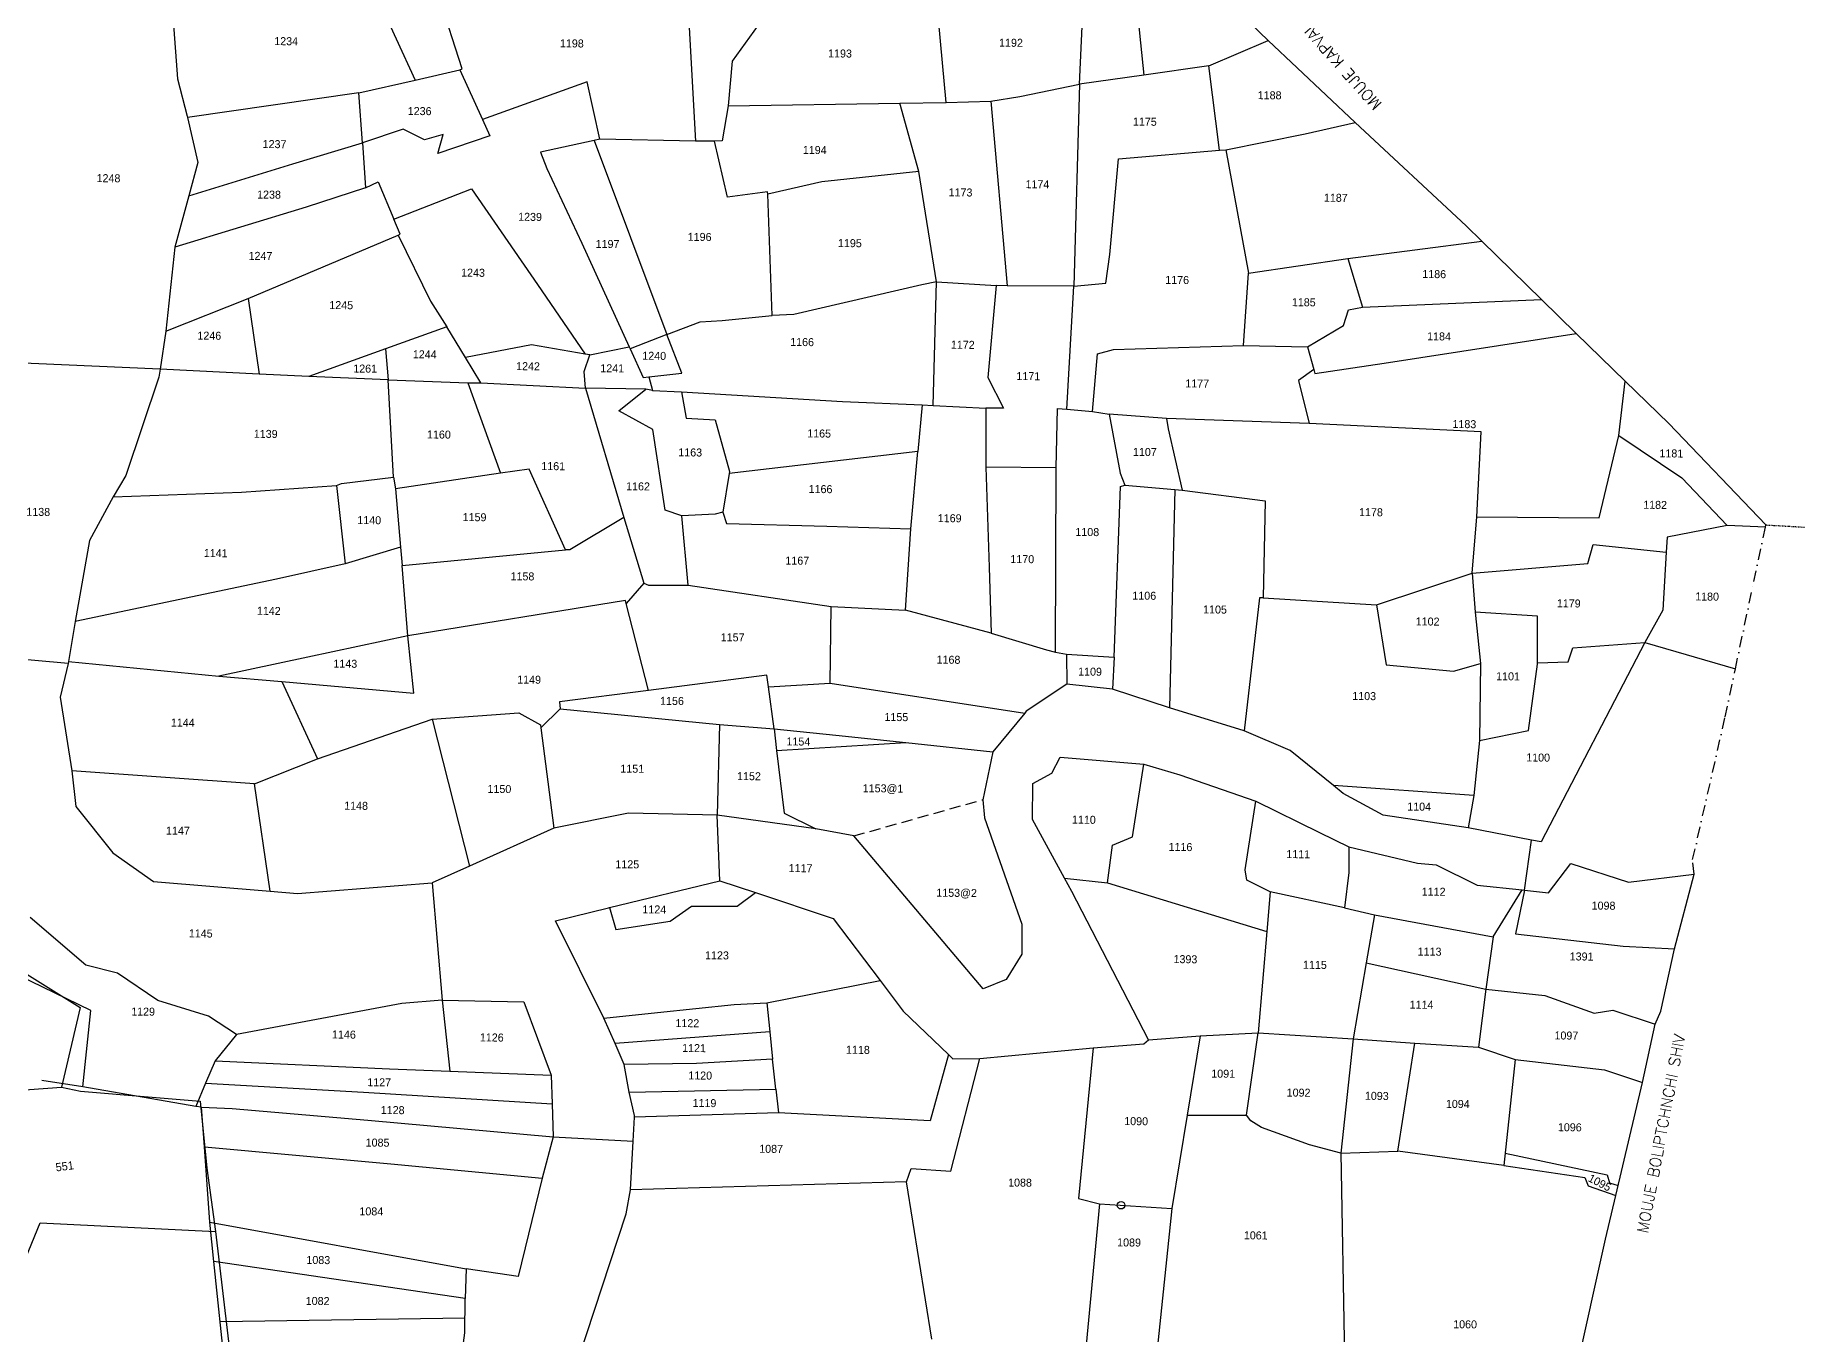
# Model space of a CAD drawing. Header units: metres. Extents: x 286362 to 288495, y 2008811 to 2013011.
# Drawn here: x 287696 to 288495, y 2010520 to 2011107 of the extents above; entities that cross this region are included whole.
import ezdxf
from ezdxf.enums import TextEntityAlignment as Align

# ---------------------------------------------------------------- set-up
doc = ezdxf.new("R2010")
doc.units = ezdxf.units.M
for name, pattern in [('DASHDOT', [1, 0.5, -0.25, 0, -0.25]), ('DASHED', [0.75, 0.5, -0.25]), ('DIVIDE', [1.25, 0.5, -0.25, 0, -0.25, 0, -0.25])]:
    doc.linetypes.add(name, pattern=pattern)
for name, color, linetype in [('POLY_PARCEL', 6, 'Continuous'), ('POLY_SUBPARCEL', 6, 'DASHED'), ('POLY_WATER', 4, 'Continuous'), ('TEXT_MAPOUT', 7, 'Continuous'), ('TEXT_PARCEL', 7, 'Continuous'), ('V_BOUND_LINE', 7, 'Continuous'), ('V_BOUND_STREAM_LINE', 7, 'DASHDOT'), ('V_DIVIDE_LINE', 7, 'DIVIDE')]:
    doc.layers.add(name, color=color, linetype=linetype)
doc.styles.get("Standard").update_dxf_attribs({"font": 'simplex.shx'})
doc.styles.add('TEXT_MAP', font='')
doc.styles.get('TEXT_MAP').set_extended_font_data('Kruti Dev 050')

msp = doc.modelspace()

# ---------------------------------------------------------------- linework, layer by layer
msp.add_circle((288186.25, 2010578.86), 1.71)
at = {"layer": 'POLY_PARCEL'}
for p, q in [((287888.88, 2011092.1), (287872.29, 2011143.64)), ((287844.02, 2011138.43), (287867.56, 2011087.01)), ((287989.67, 2011139.1), (287994.15, 2011059.47)), ((288167.45, 2011085.14), (288169.66, 2011130.48)), ((288191.84, 2011134.29), (288196.56, 2011089.27)), ((288107.39, 2011076.88), (288103.09, 2011122.42)), ((288026.39, 2011117.26), (288010.66, 2011095.6)), ((288225.92, 2011093.37), (288252.64, 2011104.89)), ((288010.66, 2011095.6), (288008.87, 2011075.38)), ((287842.25, 2011081.17), (287867.56, 2011087.01)), ((287867.56, 2011087.01), (287887.77, 2011091.67)), ((287887.77, 2011091.67), (287888.88, 2011092.1)), ((287887.77, 2011091.67), (287898.08, 2011069.19)), ((288196.56, 2011089.27), (288167.45, 2011085.14)), ((288225.92, 2011093.37), (288196.56, 2011089.27)), ((288230.69, 2011055.32), (288225.92, 2011093.37)), ((287842.25, 2011081.17), (287764.86, 2011070.17)), ((287843.93, 2011058.68), (287842.25, 2011081.17)), ((287945.31, 2011086.25), (287898.08, 2011069.19)), ((287950.99, 2011060.24), (287945.31, 2011086.25)), ((288127.45, 2011077.55), (288140.61, 2011079.61)), ((288140.61, 2011079.61), (288167.45, 2011085.14)), ((288167.45, 2011085.14), (288164.97, 2010993.93)), ((288008.87, 2011075.38), (288006.27, 2011059.54)), ((288008.87, 2011075.38), (288086.46, 2011076.51)), ((288086.46, 2011076.51), (288107.39, 2011076.88)), ((288094.97, 2011045.66), (288086.46, 2011076.51)), ((288107.39, 2011076.88), (288127.45, 2011077.55)), ((288127.45, 2011077.55), (288134.88, 2010994.14)), ((287862.18, 2011064.79), (287843.93, 2011058.68)), ((287871.83, 2011060.07), (287862.18, 2011064.79)), ((287898.08, 2011069.19), (287901.38, 2011061.76)), ((288233.59, 2011055.57), (288269.32, 2011062.66)), ((288269.32, 2011062.66), (288291.92, 2011067.8)), ((287812.34, 2011049.14), (287843.93, 2011058.68)), ((287843.93, 2011058.68), (287845.24, 2011038.27)), ((287880.23, 2011062.41), (287871.83, 2011060.07)), ((287877.83, 2011053.84), (287880.23, 2011062.41)), ((287901.38, 2011061.76), (287877.83, 2011053.84)), ((287948.38, 2011059.68), (287924.24, 2011054.51)), ((287950.99, 2011060.24), (287948.38, 2011059.68)), ((287948.38, 2011059.68), (287981.27, 2010972.14)), ((287994.15, 2011059.47), (287950.99, 2011060.24)), ((288002.79, 2011059.39), (287994.15, 2011059.47)), ((288006.27, 2011059.54), (288002.79, 2011059.39)), ((288008.55, 2011034.08), (288002.79, 2011059.39)), ((288185.09, 2011051.46), (288230.69, 2011055.32)), ((288230.69, 2011055.32), (288233.59, 2011055.57)), ((288233.59, 2011055.57), (288243.73, 2010999.75)), ((287765.47, 2011034.7), (287812.34, 2011049.14)), ((287924.24, 2011054.51), (287926.99, 2011047.09)), ((287926.99, 2011047.09), (287942.87, 2011013.3)), ((288181.15, 2011008.17), (288185.09, 2011051.46)), ((287845.24, 2011038.27), (287851, 2011041.08)), ((287851, 2011041.08), (287858.03, 2011024.12)), ((288051.21, 2011041.04), (288026.76, 2011035.49)), ((288094.97, 2011045.66), (288051.21, 2011041.04)), ((288102.9, 2010995.83), (288094.97, 2011045.66)), ((287845.24, 2011038.27), (287818.38, 2011029.61)), ((287858.03, 2011024.12), (287892.99, 2011037.88)), ((287892.99, 2011037.88), (287922.92, 2010994.61)), ((288026.73, 2011036.55), (288008.55, 2011034.08)), ((288026.76, 2011035.49), (288026.73, 2011036.55)), ((288028.71, 2010980.69), (288026.76, 2011035.49)), ((287818.38, 2011029.61), (287759.17, 2011011.56)), ((287860.83, 2011017.37), (287858.03, 2011024.12)), ((287792.19, 2010988.42), (287859.96, 2011017)), ((287859.96, 2011017), (287860.83, 2011017.37)), ((287859.96, 2011017), (287874.56, 2010987.1)), ((287942.87, 2011013.3), (287964.3, 2010966.49)), ((288179.43, 2010995.26), (288181.15, 2011008.17)), ((288288.56, 2011006.36), (288349.12, 2011014.26)), ((288241.54, 2010967.11), (288243.73, 2010999.75)), ((288243.73, 2010999.75), (288288.56, 2011006.36)), ((288288.56, 2011006.36), (288295.21, 2010984.41)), ((287922.92, 2010994.61), (287944.34, 2010963.27)), ((288096.33, 2010994.48), (288038.58, 2010981.12)), ((288102.9, 2010995.83), (288096.33, 2010994.48)), ((288101.49, 2010940.04), (288102.9, 2010995.83)), ((288102.9, 2010995.83), (288129.85, 2010994.17)), ((288129.85, 2010994.17), (288126.1, 2010952.74)), ((288134.88, 2010994.14), (288129.85, 2010994.17)), ((288164.97, 2010993.93), (288134.88, 2010994.14)), ((288161.82, 2010938.31), (288164.97, 2010993.93)), ((288164.97, 2010993.93), (288179.43, 2010995.26)), ((287755.07, 2010973.62), (287792.19, 2010988.42)), ((287792.19, 2010988.42), (287797.15, 2010954.12)), ((287874.56, 2010987.1), (287881.85, 2010975.58)), ((288286.68, 2010976.22), (288288.86, 2010983.24)), ((288288.86, 2010983.24), (288295.21, 2010984.41)), ((288295.21, 2010984.41), (288376.02, 2010987.87)), ((287881.85, 2010975.58), (287854.17, 2010965.63)), ((287890.29, 2010961.69), (287881.85, 2010975.58)), ((287981.27, 2010972.14), (287996.31, 2010977.82)), ((287996.31, 2010977.82), (288006.19, 2010978.43)), ((288006.19, 2010978.43), (288028.71, 2010980.69)), ((288038.58, 2010981.12), (288028.71, 2010980.69)), ((288270.38, 2010966.5), (288286.68, 2010976.22)), ((287920.07, 2010967.4), (287890.29, 2010961.69)), ((287944.34, 2010963.27), (287920.07, 2010967.4)), ((287981.27, 2010972.14), (287964.68, 2010965.65)), ((287987.97, 2010954.64), (287981.27, 2010972.14)), ((288182.85, 2010965.39), (288241.54, 2010967.11)), ((288241.54, 2010967.11), (288270.38, 2010966.5)), ((288305.02, 2010959.12), (288391.7, 2010972.48)), ((287854.17, 2010965.63), (287819.58, 2010953.19)), ((287854.17, 2010965.63), (287855.51, 2010951.61)), ((287897.25, 2010950.22), (287890.29, 2010961.69)), ((287943.92, 2010955.36), (287946.46, 2010962.92)), ((287946.46, 2010962.92), (287944.34, 2010963.27)), ((287946.46, 2010962.92), (287964.3, 2010966.49)), ((287964.3, 2010966.49), (287964.68, 2010965.65)), ((287964.68, 2010965.65), (287970.51, 2010952.7)), ((288173.41, 2010937.3), (288175.6, 2010963.34)), ((288175.6, 2010963.34), (288182.85, 2010965.39)), ((288270.38, 2010966.5), (288273.26, 2010956.33)), ((288273.78, 2010954.49), (288305.02, 2010959.12)), ((287797.15, 2010954.12), (287752.52, 2010956.47)), ((287819.58, 2010953.19), (287797.15, 2010954.12)), ((287855.51, 2010951.61), (287819.58, 2010953.19)), ((287855.51, 2010951.61), (287891.43, 2010950.28)), ((287857.85, 2010907.68), (287855.51, 2010951.61)), ((287944.54, 2010947.81), (287943.92, 2010955.36)), ((287970.51, 2010952.7), (287973.15, 2010952.99)), ((287973.15, 2010952.99), (287987.97, 2010954.64)), ((287973.15, 2010952.99), (287974.69, 2010946.82)), ((288126.1, 2010952.74), (288133.19, 2010938.76)), ((288273.26, 2010956.33), (288266.31, 2010951.35)), ((288266.31, 2010951.35), (288271.14, 2010931.92)), ((288273.26, 2010956.33), (288273.78, 2010954.49)), ((288410.88, 2010926.5), (288413.82, 2010951.02)), ((287891.43, 2010950.28), (287906.09, 2010909.46)), ((287891.43, 2010950.28), (287897.25, 2010950.22)), ((287897.25, 2010950.22), (287944.54, 2010947.81)), ((287971.68, 2010947.34), (287944.54, 2010947.81)), ((287944.54, 2010947.81), (287961.8, 2010889.45)), ((287959.6, 2010937.6), (287971.68, 2010947.34)), ((287974.69, 2010946.82), (287971.68, 2010947.34)), ((287974.69, 2010946.82), (287987.9, 2010946.17)), ((287987.9, 2010946.17), (288060.53, 2010941.88)), ((287987.9, 2010946.17), (287989.9, 2010934.35)), ((287974.85, 2010929.17), (287959.6, 2010937.6)), ((288060.53, 2010941.88), (288096.54, 2010940.3)), ((288096.54, 2010940.3), (288094.56, 2010919.19)), ((288096.54, 2010940.3), (288101.49, 2010940.04)), ((288101.49, 2010940.04), (288125.24, 2010938.79)), ((288125.24, 2010938.79), (288125.16, 2010912.19)), ((288133.19, 2010938.76), (288125.24, 2010938.79)), ((288156.95, 2010911.83), (288157.57, 2010938.68)), ((288157.57, 2010938.68), (288161.82, 2010938.31)), ((288161.82, 2010938.31), (288173.41, 2010937.3)), ((288173.41, 2010937.3), (288180.83, 2010936.15)), ((288180.83, 2010936.15), (288185.86, 2010909.51)), ((288206.76, 2010934.13), (288180.83, 2010936.15)), ((287980.49, 2010892.76), (287974.85, 2010929.17)), ((287989.9, 2010934.35), (288003.11, 2010933.51)), ((288003.11, 2010933.51), (288009.45, 2010910.15)), ((288206.76, 2010934.13), (288207.59, 2010929.55)), ((288271.14, 2010931.92), (288206.76, 2010934.13)), ((288207.59, 2010929.55), (288213.85, 2010901.72)), ((288348.81, 2010928.18), (288271.14, 2010931.92)), ((288346.87, 2010889.71), (288348.81, 2010928.18)), ((288094.56, 2010919.19), (288009.32, 2010909.38)), ((288091.4, 2010884.34), (288094.56, 2010919.19)), ((288402.02, 2010889.36), (288410.88, 2010926.5)), ((288410.88, 2010926.5), (288439.32, 2010907.35)), ((287919.14, 2010911.27), (287906.09, 2010909.46)), ((287935.53, 2010874.83), (287919.14, 2010911.27)), ((288156.95, 2010911.83), (288125.16, 2010912.19)), ((288125.16, 2010912.19), (288126.68, 2010867.02)), ((288156.67, 2010828.61), (288156.95, 2010911.83)), ((287789.24, 2010900.94), (287832.09, 2010903.87)), ((287832.09, 2010903.87), (287834.39, 2010904.73)), ((287832.09, 2010903.87), (287836.03, 2010868.57)), ((287834.39, 2010904.73), (287857.85, 2010907.68)), ((287857.85, 2010907.68), (287858.79, 2010902.34)), ((287906.09, 2010909.46), (287858.79, 2010902.34)), ((288009.32, 2010909.38), (288006.45, 2010891.86)), ((288009.45, 2010910.15), (288009.32, 2010909.38)), ((288183.08, 2010826.41), (288185.95, 2010903.42)), ((288185.86, 2010909.51), (288187.89, 2010904.11)), ((288185.95, 2010903.42), (288187.89, 2010904.11)), ((288187.89, 2010904.11), (288210.6, 2010902.13)), ((288439.32, 2010907.35), (288459.9, 2010885.78)), ((287731.32, 2010898.73), (287789.24, 2010900.94)), ((287858.79, 2010902.34), (287861.01, 2010876.08)), ((288210.6, 2010902.13), (288208.06, 2010803.52)), ((288210.6, 2010902.13), (288213.85, 2010901.72)), ((288213.85, 2010901.72), (288251.29, 2010897)), ((288251.29, 2010897), (288250.34, 2010853.16)), ((287961.8, 2010889.45), (287937.5, 2010874.86)), ((287961.8, 2010889.45), (287970.83, 2010859.74)), ((287988.04, 2010890.22), (287980.49, 2010892.76)), ((288003.1, 2010891.02), (287988.04, 2010890.22)), ((287990.91, 2010858.84), (287988.04, 2010890.22)), ((288006.45, 2010891.86), (288003.1, 2010891.02)), ((288006.45, 2010891.86), (288008.16, 2010886.74)), ((288344.69, 2010864.37), (288346.87, 2010889.71)), ((288346.87, 2010889.71), (288402.02, 2010889.36)), ((288008.16, 2010886.74), (288053.44, 2010885.6)), ((288053.44, 2010885.6), (288091.4, 2010884.34)), ((288088.96, 2010847.66), (288091.4, 2010884.34)), ((287861.01, 2010876.08), (287836.03, 2010868.57)), ((287861.01, 2010876.08), (287861.73, 2010867.74)), ((287861.73, 2010867.74), (287935.53, 2010874.83)), ((287937.5, 2010874.86), (287935.53, 2010874.83)), ((288396.95, 2010868.65), (288399.33, 2010877.26)), ((288399.33, 2010877.26), (288432.34, 2010873.76)), ((287836.03, 2010868.57), (287805.08, 2010861.63)), ((287864.31, 2010836.01), (287861.73, 2010867.74)), ((288126.68, 2010867.02), (288127.63, 2010837.24)), ((288301.5, 2010849.93), (288344.69, 2010864.37)), ((288344.69, 2010864.37), (288396.95, 2010868.65)), ((288344.69, 2010864.37), (288346.12, 2010846.67)), ((287805.08, 2010861.63), (287714.13, 2010842.55)), ((287970.83, 2010859.74), (287962.84, 2010850.63)), ((287970.83, 2010859.74), (287972.94, 2010858.84)), ((287972.94, 2010858.84), (287990.91, 2010858.84)), ((287990.91, 2010858.84), (288055.41, 2010849.21)), ((287962.5, 2010851.97), (287864.31, 2010836.01)), ((287962.84, 2010850.63), (287962.5, 2010851.97)), ((287972.93, 2010811.32), (287962.84, 2010850.63)), ((288054.95, 2010814.61), (288055.41, 2010849.21)), ((288055.41, 2010849.21), (288088.96, 2010847.66)), ((288127.63, 2010837.24), (288088.96, 2010847.66)), ((288248.75, 2010853.17), (288241.84, 2010793.04)), ((288250.34, 2010853.16), (288248.75, 2010853.17)), ((288250.34, 2010853.16), (288301.5, 2010849.93)), ((288301.5, 2010849.93), (288306, 2010822.94)), ((288346.12, 2010846.67), (288348.47, 2010823.58)), ((288374.3, 2010844.82), (288346.12, 2010846.67)), ((288374.26, 2010823.76), (288374.3, 2010844.82)), ((287864.31, 2010836.01), (287819.22, 2010826.41)), ((287866.99, 2010810.09), (287864.31, 2010836.01)), ((288127.63, 2010837.24), (288152.63, 2010829.7)), ((288390.19, 2010830.58), (288422.68, 2010832.92)), ((287711.16, 2010824.35), (287778.96, 2010817.81)), ((287819.22, 2010826.41), (287778.96, 2010817.81)), ((288152.63, 2010829.7), (288156.67, 2010828.61)), ((288156.67, 2010828.61), (288161.59, 2010827.68)), ((288161.59, 2010827.68), (288161.84, 2010814.25)), ((288161.59, 2010827.68), (288183.08, 2010826.41)), ((288183.08, 2010826.41), (288182.46, 2010811.9)), ((288336.28, 2010820), (288348.47, 2010823.58)), ((288348.47, 2010823.58), (288348.02, 2010788.67)), ((288370.1, 2010793.25), (288374.26, 2010823.15)), ((288374.26, 2010823.76), (288388.04, 2010824.33)), ((288374.26, 2010823.15), (288374.26, 2010823.76)), ((288388.04, 2010824.33), (288390.19, 2010830.58)), ((287778.96, 2010817.81), (287807.48, 2010815.42)), ((287807.48, 2010815.42), (287823.55, 2010780.49)), ((287807.48, 2010815.42), (287866.99, 2010810.09)), ((288026.39, 2010818.2), (287972.93, 2010811.32)), ((288027.09, 2010812.97), (288026.39, 2010818.2)), ((288306, 2010822.94), (288336.28, 2010820)), ((287972.93, 2010811.32), (287932.79, 2010806.25)), ((288027.09, 2010812.97), (288054.95, 2010814.61)), ((288029.63, 2010794.02), (288027.09, 2010812.97)), ((288054.95, 2010814.61), (288142.76, 2010801.11)), ((287875.35, 2010798.3), (287914.38, 2010801.3)), ((287914.38, 2010801.3), (287924.2, 2010795.75)), ((287924.37, 2010794.44), (287933.08, 2010803.06)), ((287932.79, 2010806.25), (287933.08, 2010803.06)), ((287933.08, 2010803.06), (288004.98, 2010796.02)), ((287823.55, 2010780.49), (287875.35, 2010798.3)), ((287875.35, 2010798.3), (287892.21, 2010732)), ((287924.2, 2010795.75), (287924.37, 2010794.44)), ((287924.37, 2010794.44), (287930.28, 2010749.2)), ((288004.98, 2010796.02), (288004.01, 2010754.99)), ((288004.98, 2010796.02), (288029.63, 2010794.02)), ((288029.63, 2010794.02), (288057.55, 2010791.1)), ((288029.63, 2010794.02), (288030.8, 2010784.26)), ((288057.55, 2010791.1), (288089.04, 2010787.8)), ((288348.02, 2010788.67), (288370.1, 2010793.25)), ((288030.8, 2010784.26), (288089.04, 2010787.8)), ((288030.8, 2010784.26), (288034.2, 2010755.94)), ((288089.04, 2010787.8), (288128.45, 2010783.67)), ((288348.02, 2010788.67), (288345.48, 2010763.86)), ((287795.16, 2010769.1), (287712.69, 2010775.09)), ((287795.16, 2010769.1), (287823.55, 2010780.49)), ((288191.49, 2010745.18), (288196.57, 2010778.1)), ((287802.25, 2010720.65), (287795.16, 2010769.1)), ((288345.48, 2010763.86), (288282.11, 2010768.43)), ((288242.27, 2010730.37), (288247.11, 2010761.36)), ((288345.48, 2010763.86), (288342.97, 2010749.36)), ((288034.2, 2010755.94), (288048.44, 2010748.78)), ((288182.39, 2010741.44), (288191.49, 2010745.18)), ((288180.13, 2010724.38), (288182.39, 2010741.44)), ((288289, 2010740.73), (288289.1, 2010729.12)), ((288243.03, 2010725.71), (288242.27, 2010730.37)), ((288289.1, 2010729.12), (288287.18, 2010713.1)), ((288013.05, 2010713.85), (288021.23, 2010720.04)), ((288160.8, 2010726.56), (288180.13, 2010724.38)), ((288180.13, 2010724.38), (288252.04, 2010702.51)), ((288253.56, 2010720.32), (288243.03, 2010725.71)), ((288253.56, 2010720.32), (288252.04, 2010702.51)), ((288287.18, 2010713.1), (288253.56, 2010720.32)), ((288354.15, 2010700.1), (288367.33, 2010721.25)), ((288368.4, 2010721.14), (288364.27, 2010701.44)), ((287955.28, 2010713.32), (287958.27, 2010703.34)), ((287982.74, 2010707.09), (287992.41, 2010713.87)), ((287992.41, 2010713.87), (288013.05, 2010713.85)), ((288287.18, 2010713.1), (288300.67, 2010710.07)), ((287958.27, 2010703.34), (287982.74, 2010707.09)), ((288300.67, 2010710.07), (288296.95, 2010688.35)), ((288300.67, 2010710.07), (288354.15, 2010700.1)), ((288252.04, 2010702.51), (288248.12, 2010656.72)), ((288354.15, 2010700.1), (288350.96, 2010676.5)), ((288364.27, 2010701.44), (288412.9, 2010695.84)), ((288412.9, 2010695.84), (288436.15, 2010694.68)), ((288296.95, 2010688.35), (288291.09, 2010654.06)), ((288296.95, 2010688.35), (288350.96, 2010676.5)), ((287721.25, 2010666.76), (287688.68, 2010682.67)), ((288026.42, 2010670.23), (288077.45, 2010680.29)), ((287879.88, 2010671.4), (287883.25, 2010639.37)), ((288350.96, 2010676.5), (288347.62, 2010650.2)), ((288350.96, 2010676.5), (288377.56, 2010673.51)), ((288377.56, 2010673.51), (288399.78, 2010665.6)), ((287717.56, 2010632.37), (287721.25, 2010666.76)), ((287952.82, 2010663.35), (287976.95, 2010665.83)), ((287976.95, 2010665.83), (288011.56, 2010669.47)), ((288011.56, 2010669.47), (288026.42, 2010670.23)), ((288026.42, 2010670.23), (288027.69, 2010657.17)), ((288399.78, 2010665.6), (288408.29, 2010666.96)), ((288408.29, 2010666.96), (288427.42, 2010660.68)), ((287786.97, 2010655.92), (287777.4, 2010644.05)), ((288027.69, 2010657.17), (287957.87, 2010651.84)), ((288027.69, 2010657.17), (288028.89, 2010644.82)), ((288198.66, 2010653.59), (288221.96, 2010655.37)), ((288221.96, 2010655.37), (288216.13, 2010619.55)), ((288221.96, 2010655.37), (288248.12, 2010656.72)), ((288242.95, 2010619.57), (288248.12, 2010656.72)), ((288248.12, 2010656.72), (288291.09, 2010654.06)), ((288173.66, 2010650), (288167.12, 2010581.94)), ((288291.09, 2010654.06), (288285.45, 2010602.33)), ((288291.09, 2010654.06), (288318.89, 2010652.02)), ((288311.2, 2010603.19), (288318.89, 2010652.02)), ((288318.89, 2010652.02), (288347.62, 2010650.2)), ((288347.62, 2010650.2), (288364.09, 2010644.59)), ((287777.4, 2010644.05), (287773.04, 2010633.9)), ((287777.4, 2010644.05), (287856.09, 2010640.44)), ((287856.09, 2010640.44), (287883.25, 2010639.37)), ((287883.25, 2010639.37), (287929.07, 2010637.57)), ((287994.65, 2010642.8), (287962.02, 2010642.41)), ((288028.89, 2010644.82), (287994.65, 2010642.8)), ((288030.39, 2010631.24), (288028.89, 2010644.82)), ((288108.32, 2010646.96), (288100.03, 2010616.99)), ((288109.43, 2010594.22), (288122.46, 2010645.08)), ((288364.09, 2010644.59), (288358.97, 2010596.82)), ((288364.09, 2010644.59), (288404.47, 2010640.03)), ((288404.47, 2010640.03), (288421.66, 2010634.25)), ((287656.86, 2010628.41), (287707.95, 2010632.22)), ((287717.56, 2010632.37), (287699.05, 2010635.13)), ((287768.57, 2010623.47), (287717.56, 2010632.37)), ((287773.04, 2010633.9), (287768.57, 2010623.47)), ((287773.04, 2010633.9), (287844.38, 2010629.93)), ((287771.25, 2010623.11), (287768.57, 2010623.47)), ((287844.38, 2010629.93), (287929.44, 2010624.62)), ((287964.24, 2010629.93), (288030.39, 2010631.24)), ((288030.39, 2010631.24), (288031.63, 2010620.55)), ((287771.25, 2010623.11), (287785.01, 2010622.55)), ((287772.52, 2010605.19), (287771.25, 2010623.11)), ((287785.01, 2010622.55), (287846.23, 2010617.2)), ((287846.23, 2010617.2), (287929.86, 2010609.72)), ((288031.63, 2010620.55), (287966.62, 2010618.67)), ((288100.03, 2010616.99), (288031.63, 2010620.55)), ((288216.13, 2010619.55), (288209.25, 2010577.32)), ((288216.13, 2010619.55), (288242.95, 2010619.57)), ((288244.85, 2010616.99), (288242.95, 2010619.57)), ((288249.63, 2010613.9), (288244.85, 2010616.99)), ((288271.37, 2010606.15), (288249.63, 2010613.9)), ((287772.52, 2010605.19), (287856.67, 2010597.51)), ((287774.95, 2010571.16), (287772.52, 2010605.19)), ((288285.45, 2010602.33), (288271.37, 2010606.15)), ((288285.45, 2010602.33), (288311.2, 2010603.19)), ((288285.45, 2010602.33), (288287.1, 2010509.95)), ((288358.97, 2010596.82), (288311.2, 2010603.19)), ((288359.57, 2010602.39), (288405.69, 2010592.65)), ((287856.67, 2010597.51), (287924.92, 2010591.01)), ((288089.47, 2010589.48), (288091.52, 2010595.47)), ((288091.52, 2010595.47), (288109.43, 2010594.22)), ((288358.97, 2010596.82), (288395.65, 2010591.33)), ((288405.69, 2010592.65), (288406.78, 2010589.03)), ((288089.47, 2010589.48), (287964.84, 2010585.76)), ((288100.89, 2010518.36), (288089.47, 2010589.48)), ((288395.65, 2010591.33), (288397.06, 2010587.63)), ((288397.06, 2010587.63), (288409.53, 2010583.18)), ((288406.78, 2010589.03), (288410.62, 2010587.76)), ((288167.12, 2010581.94), (288176.47, 2010579.51)), ((288176.47, 2010579.51), (288170.54, 2010515.84)), ((288176.47, 2010579.51), (288209.25, 2010577.32)), ((288209.25, 2010577.32), (288202.51, 2010513.74)), ((287691.87, 2010555.14), (287698.35, 2010570.84)), ((287698.35, 2010570.84), (287777.5, 2010566.95)), ((287774.95, 2010571.16), (287890.66, 2010550.09)), ((287776.8, 2010553.42), (287774.95, 2010571.16)), ((287890.24, 2010536.67), (287776.8, 2010553.42)), ((287782.47, 2010499.22), (287776.8, 2010553.42)), ((287779.64, 2010526.33), (287890.16, 2010527.93))]:
    msp.add_line(p, q, dxfattribs=at)
at = {"layer": 'POLY_SUBPARCEL', "ltscale": 10}
msp.add_line((288065.65, 2010745.66), (288123.9, 2010762), dxfattribs=at)
at = {"layer": 'POLY_WATER'}
for p, q in [((287758.36, 2011113.89), (287760.42, 2011087.59)), ((287760.42, 2011087.59), (287764.75, 2011070.64)), ((287764.75, 2011070.64), (287764.86, 2011070.17)), ((287764.86, 2011070.17), (287769.57, 2011049.72)), ((287769.57, 2011049.72), (287765.47, 2011034.7)), ((287765.47, 2011034.7), (287759.17, 2011011.56)), ((287759.17, 2011011.56), (287755.07, 2010973.62)), ((287755.07, 2010973.62), (287752.52, 2010956.47)), ((287752.52, 2010956.47), (287680.62, 2010959.59)), ((287751.96, 2010952.78), (287736.96, 2010908.45)), ((287752.52, 2010956.47), (287751.96, 2010952.78)), ((287736.96, 2010908.45), (287731.32, 2010898.73)), ((287731.32, 2010898.73), (287720.56, 2010879.02)), ((287720.56, 2010879.02), (287714.13, 2010842.55)), ((288432.74, 2010880.62), (288432.34, 2010873.76)), ((288459.9, 2010885.78), (288432.74, 2010880.62)), ((288477.09, 2010885.14), (288459.9, 2010885.78)), ((288432.34, 2010873.76), (288430.78, 2010847.66)), ((288430.78, 2010847.66), (288422.68, 2010832.92)), ((287714.13, 2010842.55), (287711.16, 2010824.35)), ((288422.68, 2010832.92), (288375.82, 2010742.92)), ((288422.68, 2010832.92), (288463.54, 2010821.08)), ((287711.04, 2010823.56), (287655.07, 2010828.44)), ((287711.04, 2010823.56), (287707.45, 2010808.27)), ((287711.16, 2010824.35), (287711.04, 2010823.56)), ((287707.45, 2010808.27), (287712.69, 2010775.09)), ((288161.84, 2010814.25), (288143.45, 2010801.96)), ((288182.46, 2010811.9), (288161.84, 2010814.25)), ((288208.06, 2010803.52), (288182.46, 2010811.9)), ((288142.76, 2010801.11), (288128.45, 2010783.67)), ((288143.45, 2010801.96), (288142.76, 2010801.11)), ((288241.84, 2010793.04), (288208.06, 2010803.52)), ((288262.55, 2010784.16), (288241.84, 2010793.04)), ((288128.45, 2010783.67), (288123.9, 2010762)), ((288282.11, 2010768.43), (288262.55, 2010784.16)), ((287712.69, 2010775.09), (287714.39, 2010758.96)), ((288154.98, 2010773.99), (288158.84, 2010781.18)), ((288158.84, 2010781.18), (288196.57, 2010778.1)), ((288196.57, 2010778.1), (288212.78, 2010773.25)), ((288146.29, 2010753.13), (288146.44, 2010769.38)), ((288146.44, 2010769.38), (288154.98, 2010773.99)), ((288212.78, 2010773.25), (288247.11, 2010761.36)), ((288286.59, 2010764.77), (288282.11, 2010768.43)), ((288123.9, 2010762), (288124.55, 2010753.81)), ((288247.11, 2010761.36), (288275.87, 2010747.18)), ((288304.63, 2010754.98), (288286.59, 2010764.77)), ((287714.39, 2010758.96), (287731.1, 2010737.93)), ((287963.97, 2010755.92), (287930.28, 2010749.2)), ((288004.01, 2010754.99), (287963.97, 2010755.92)), ((288005.15, 2010725.42), (288004.01, 2010754.99)), ((288048.44, 2010748.78), (288004.01, 2010754.99)), ((288124.55, 2010753.81), (288141.45, 2010705.76)), ((288160.8, 2010726.56), (288146.29, 2010753.13)), ((288342.97, 2010749.36), (288304.63, 2010754.98)), ((287930.28, 2010749.2), (287892.21, 2010732)), ((288065.65, 2010745.66), (288048.44, 2010748.78)), ((288123.98, 2010676.55), (288065.65, 2010745.66)), ((288275.87, 2010747.18), (288289, 2010740.73)), ((288371.49, 2010743.77), (288342.97, 2010749.36)), ((288368.4, 2010721.14), (288371.49, 2010743.77)), ((288375.82, 2010742.92), (288371.49, 2010743.77)), ((287731.1, 2010737.93), (287749.54, 2010725.01)), ((288289, 2010740.73), (288320, 2010733.39)), ((287892.21, 2010732), (287875.35, 2010724.38)), ((288320, 2010733.39), (288328.48, 2010732.59)), ((288328.48, 2010732.59), (288346.93, 2010723.34)), ((288379.23, 2010719.95), (288389.29, 2010733.22)), ((288389.29, 2010733.22), (288415.37, 2010724.79)), ((288415.37, 2010724.79), (288444.89, 2010728.44)), ((287749.54, 2010725.01), (287802.25, 2010720.65)), ((287802.25, 2010720.65), (287814.5, 2010719.63)), ((287814.5, 2010719.63), (287875.35, 2010724.38)), ((287875.35, 2010724.38), (287879.88, 2010671.4)), ((287955.28, 2010713.32), (288005.15, 2010725.42)), ((288005.15, 2010725.42), (288021.23, 2010720.04)), ((288021.23, 2010720.04), (288056.28, 2010708.31)), ((288164.08, 2010720.54), (288160.8, 2010726.56)), ((288198.66, 2010653.59), (288164.08, 2010720.54)), ((288346.93, 2010723.34), (288367.33, 2010721.25)), ((288367.33, 2010721.25), (288368.4, 2010721.14)), ((288368.4, 2010721.14), (288379.23, 2010719.95)), ((287931.01, 2010707.32), (287954.91, 2010713.23)), ((287954.91, 2010713.23), (287955.28, 2010713.32)), ((287718.99, 2010687.22), (287693.83, 2010708.86)), ((287952.82, 2010663.35), (287931.01, 2010707.32)), ((288056.28, 2010708.31), (288077.45, 2010680.29)), ((288141.45, 2010705.76), (288141.49, 2010692.29)), ((287733.23, 2010683.65), (287718.99, 2010687.22)), ((288141.49, 2010692.29), (288134.33, 2010680.79)), ((287751.44, 2010671.32), (287733.23, 2010683.65)), ((288077.45, 2010680.29), (288087.91, 2010666.43)), ((288134.33, 2010680.79), (288123.98, 2010676.55)), ((287774.36, 2010664.23), (287751.44, 2010671.32)), ((287879.88, 2010671.4), (287861.63, 2010669.99)), ((287879.88, 2010671.4), (287916.69, 2010670.75)), ((287786.97, 2010655.92), (287774.36, 2010664.23)), ((287861.63, 2010669.99), (287786.97, 2010655.92)), ((287916.69, 2010670.75), (287929.07, 2010637.57)), ((287957.87, 2010651.84), (287952.82, 2010663.35)), ((288087.91, 2010666.43), (288108.32, 2010646.96)), ((287962.02, 2010642.41), (287957.87, 2010651.84)), ((288122.46, 2010645.08), (288173.66, 2010650)), ((288173.66, 2010650), (288196.47, 2010651.8)), ((288196.47, 2010651.8), (288198.66, 2010653.59)), ((287964.24, 2010629.93), (287962.02, 2010642.41)), ((288108.32, 2010646.96), (288110.36, 2010645.02)), ((288110.36, 2010645.02), (288122.46, 2010645.08)), ((287929.07, 2010637.57), (287929.44, 2010624.62)), ((287929.44, 2010624.62), (287929.86, 2010609.72)), ((287966.66, 2010619.38), (287964.24, 2010629.93)), ((287966.03, 2010607.71), (287966.62, 2010618.67)), ((287966.62, 2010618.67), (287966.66, 2010619.38)), ((287929.86, 2010609.72), (287924.92, 2010591.01)), ((287929.86, 2010609.72), (287966.03, 2010607.71)), ((287964.84, 2010585.76), (287966.03, 2010607.71)), ((287924.92, 2010591.01), (287914.17, 2010546.68)), ((287962.86, 2010574.94), (287964.84, 2010585.76)), ((287941.36, 2010509.54), (287962.86, 2010574.94)), ((287890.66, 2010550.09), (287890.24, 2010536.67)), ((287914.17, 2010546.68), (287890.66, 2010550.09)), ((287890.09, 2010521.2), (287890.24, 2010536.67)), ((287886.7, 2010497.04), (287890.09, 2010521.2))]:
    msp.add_line(p, q, dxfattribs=at)
at = {"layer": 'V_BOUND_LINE'}
for p, q in [((288252.64, 2011104.89), (288217.5, 2011138.97)), ((288291.92, 2011067.8), (288252.64, 2011104.89)), ((288342.09, 2011021.16), (288291.92, 2011067.8)), ((288349.12, 2011014.26), (288342.09, 2011021.16)), ((288376.02, 2010987.87), (288349.12, 2011014.26)), ((288391.7, 2010972.48), (288376.02, 2010987.87)), ((288413.82, 2010951.02), (288391.7, 2010972.48)), ((288433.53, 2010931.91), (288413.82, 2010951.02)), ((288477.29, 2010886.1), (288433.53, 2010931.91)), ((288477.09, 2010885.14), (288477.29, 2010886.1)), ((288436.15, 2010694.68), (288444.89, 2010728.44)), ((287646.44, 2010711.92), (287716.36, 2010668.2)), ((288429.88, 2010666.48), (288436.15, 2010694.68)), ((287716.36, 2010668.2), (287707.95, 2010632.22)), ((288427.42, 2010660.68), (288429.88, 2010666.48)), ((288421.66, 2010634.25), (288427.42, 2010660.68)), ((287707.95, 2010632.22), (287716.55, 2010630.42)), ((288409.53, 2010583.18), (288421.66, 2010634.25)), ((287716.55, 2010630.42), (287747.05, 2010627.79)), ((287747.05, 2010627.79), (287770.58, 2010625.89)), ((287770.58, 2010625.89), (287773.66, 2010595.65)), ((287773.66, 2010595.65), (287777.5, 2010566.95)), ((288404.86, 2010563.56), (288409.53, 2010583.18)), ((287777.5, 2010566.95), (287784.36, 2010508.38)), ((288389.08, 2010491.86), (288404.86, 2010563.56))]:
    msp.add_line(p, q, dxfattribs=at)
at = {"layer": 'V_BOUND_STREAM_LINE', "ltscale": 10}
for p, q in [((288471.89, 2010860.52), (288477.09, 2010885.14)), ((288463.54, 2010821.08), (288471.89, 2010860.52)), ((288458.95, 2010799.38), (288463.54, 2010821.08)), ((288444.27, 2010734.96), (288458.95, 2010799.38)), ((288444.89, 2010728.44), (288444.27, 2010734.96))]:
    msp.add_line(p, q, dxfattribs=at)
at = {"layer": 'V_DIVIDE_LINE'}
msp.add_line((288477.29, 2010886.1), (288494.81, 2010885.08), dxfattribs=at)

# ---------------------------------------------------------------- texts
at = {"layer": 'TEXT_MAPOUT'}
for s, rotation, p in [('MOUJE KAPVALICHI SHIV', 131.68963, (288304.23, 2011076.32)), ('MOUJE BOLIPTCHNCHI SHIV', 79.31644, (288423.98, 2010565.89))]:
    msp.add_text(s, height=5.0171, rotation=rotation, dxfattribs=at).set_placement(p)
at = {"layer": 'TEXT_PARCEL', "style": 'TEXT_MAP'}
for s, height, rotation, p in [('1234', 3.612, 359.44594, (287809.4, 2011104.56)), ('1198', 3.612, 359.44594, (287938.36, 2011103.57)), ('1192', 3.612, 359.44594, (288136.58, 2011103.87)), ('1193', 3.612, 359.44594, (288059.4, 2011099.02)), ('1188', 3.612, 359.44594, (288253.32, 2011080.15)), ('1236', 3.612, 359.44594, (287869.65, 2011073)), ('1175', 3.612, 359.44594, (288196.99, 2011068.19)), ('1237', 3.612, 359.44594, (287804.16, 2011058.08)), ('1194', 3.612, 359.44594, (288047.99, 2011055.42)), ('1248', 3.612, 359.44594, (287729.2, 2011042.68)), ('1174', 3.612, 359.44594, (288148.5, 2011039.95)), ('1238', 3.612, 359.44594, (287801.67, 2011035.27)), ('1173', 3.612, 359.44594, (288113.79, 2011036.27)), ('1187', 3.612, 359.44594, (288283.19, 2011033.84)), ('1239', 3.612, 359.44594, (287919.49, 2011025.23)), ('1197', 3.612, 359.44594, (287954.47, 2011012.98)), ('1196', 3.612, 359.44594, (287996.04, 2011016.18)), ('1195', 3.612, 359.44594, (288063.85, 2011013.36)), ('1247', 3.612, 359.44594, (287797.8, 2011007.61)), ('1243', 3.612, 359.44594, (287893.75, 2011000)), ('1186', 3.612, 359.44594, (288327.61, 2010999.38)), ('1176', 3.612, 359.44594, (288211.59, 2010996.73)), ('1245', 3.612, 359.44594, (287834.25, 2010985.35)), ('1185', 3.612, 359.44594, (288268.74, 2010986.66)), ('1246', 3.612, 359.44594, (287774.72, 2010971.57)), ('1166', 3.612, 359.44594, (288042.29, 2010968.69)), ('1172', 3.612, 359.44594, (288114.81, 2010967.48)), ('1184', 3.612, 359.44594, (288329.8, 2010971.24)), ('1244', 3.612, 359.44594, (287871.95, 2010963.15)), ('1242', 3.612, 359.44594, (287918.57, 2010957.8)), ('1240', 3.612, 359.44594, (287975.53, 2010962.48)), ('1261', 3.612, 359.44594, (287845.06, 2010956.7)), ('1241', 3.612, 359.44594, (287956.57, 2010956.85)), ('1171', 3.612, 359.44594, (288144.41, 2010953.3)), ('1177', 3.612, 359.44594, (288220.64, 2010949.97)), ('1139', 3.612, 359.44594, (287800.17, 2010927.22)), ('1160', 3.612, 359.44594, (287878.35, 2010926.92)), ('1165', 3.612, 359.44594, (288049.97, 2010927.39)), ('1183', 3.612, 359.44594, (288341.23, 2010931.63)), ('1163', 3.612, 359.44594, (287991.78, 2010918.85)), ('1107', 3.612, 359.44594, (288197.01, 2010919.04)), ('1181', 3.612, 359.44594, (288434.65, 2010918.39)), ('1161', 3.612, 359.44594, (287929.94, 2010912.63)), ('1162', 3.612, 359.44594, (287968.23, 2010903.51)), ('1166', 3.612, 359.44594, (288050.61, 2010902.28)), ('1182', 3.612, 359.44594, (288427.32, 2010895.16)), ('1138', 3.612, 359.44594, (287697.49, 2010891.99)), ('1140', 3.612, 359.44594, (287846.9, 2010888.25)), ('1159', 3.612, 359.44594, (287894.44, 2010889.6)), ('1169', 3.612, 359.44594, (288108.9, 2010889.13)), ('1178', 3.612, 359.44594, (288299.07, 2010891.86)), ('1108', 3.612, 359.44594, (288171.02, 2010882.89)), ('1141', 3.612, 359.44594, (287777.61, 2010873.36)), ('1167', 3.612, 359.44594, (288040.13, 2010869.97)), ('1170', 3.612, 359.44594, (288141.68, 2010870.65)), ('1158', 3.612, 359.44594, (287916.06, 2010862.87)), ('1106', 3.612, 359.44594, (288196.74, 2010854.14)), ('1180', 3.612, 359.44594, (288450.78, 2010853.74)), ('1142', 3.612, 359.44594, (287801.56, 2010847.31)), ('1105', 3.612, 359.44594, (288228.67, 2010847.9)), ('1179', 3.612, 359.44594, (288388.35, 2010850.66)), ('1102', 3.612, 359.44594, (288324.64, 2010842.48)), ('1157', 3.612, 359.44594, (288010.94, 2010835.3)), ('1143', 3.612, 359.44594, (287836.1, 2010823.42)), ('1168', 3.612, 359.44594, (288108.37, 2010825.22)), ('1149', 3.612, 359.44594, (287919.06, 2010816.21)), ('1109', 3.612, 359.44594, (288172.26, 2010819.83)), ('1101', 3.612, 359.44594, (288360.94, 2010817.72)), ('1156', 3.612, 359.44594, (287983.56, 2010806.62)), ('1103', 3.612, 359.44594, (288295.99, 2010808.81)), ('1155', 3.612, 359.44594, (288084.84, 2010799.3)), ('1144', 3.612, 359.44594, (287762.73, 2010796.8)), ('1154', 3.612, 359.44594, (288040.61, 2010788.25)), ('1151', 3.612, 359.44594, (287965.62, 2010775.97)), ('1100', 3.612, 359.44594, (288374.51, 2010781.04)), ('1150', 3.612, 359.44594, (287905.65, 2010766.85)), ('1152', 3.612, 359.44594, (288018.32, 2010772.63)), ('1153@1', 3.612, 359.44594, (288078.83, 2010766.85)), ('1148', 3.612, 359.44594, (287840.97, 2010759.25)), ('1104', 3.612, 359.44594, (288320.81, 2010758.87)), ('1110', 3.612, 359.44594, (288169.47, 2010752.96)), ('1147', 3.612, 359.44594, (287760.55, 2010748.01)), ('1116', 3.612, 359.44594, (288213.08, 2010740.65)), ('1111', 3.612, 359.44594, (288266.21, 2010737.39)), ('1125', 3.612, 359.44594, (287963.38, 2010732.83)), ('1117', 3.612, 359.44594, (288041.59, 2010731.08)), ('1153@2', 3.612, 359.44594, (288112.02, 2010719.66)), ('1112', 3.612, 359.44594, (288327.36, 2010720.49)), ('1124', 3.612, 359.44594, (287975.58, 2010712.46)), ('1098', 3.612, 359.44594, (288404.05, 2010714.15)), ('1145', 3.612, 359.44594, (287770.85, 2010701.56)), ('1113', 3.612, 359.44594, (288325.53, 2010693.39)), ('1123', 3.612, 359.44594, (288003.87, 2010691.71)), ('1393', 3.612, 359.44594, (288215.32, 2010689.96)), ('1115', 3.612, 359.44594, (288273.76, 2010687.38)), ('1391', 3.612, 359.44594, (288394.14, 2010691.19)), ('1114', 3.612, 359.44594, (288321.89, 2010669.4)), ('1129', 3.612, 359.44594, (287744.82, 2010666.3)), ('1146', 3.612, 359.44594, (287835.47, 2010655.93)), ('1126', 3.612, 359.44594, (287902.21, 2010654.61)), ('1122', 3.612, 359.44594, (287990.49, 2010661.11)), ('1097', 3.612, 359.44594, (288387.28, 2010655.49)), ('1121', 3.612, 359.44594, (287993.52, 2010649.85)), ('1118', 3.612, 359.44594, (288067.49, 2010649.04)), ('1120', 3.612, 359.44594, (287996.29, 2010637.43)), ('1091', 3.612, 359.44594, (288232.36, 2010638.25)), ('1127', 3.612, 359.44594, (287851.38, 2010634.41)), ('1092', 3.612, 359.44594, (288266.4, 2010629.7)), ('1128', 3.612, 359.44594, (287857.48, 2010621.82)), ('1119', 3.612, 359.44594, (287998.22, 2010625)), ('1093', 3.612, 359.44594, (288301.7, 2010628.23)), ('1094', 3.612, 359.44594, (288338.26, 2010624.6)), ('1090', 3.612, 359.44594, (288193.07, 2010616.81)), ('1096', 3.612, 359.44594, (288388.82, 2010614.06)), ('1085', 3.612, 359.44594, (287850.65, 2010607.13)), ('1087', 3.612, 359.44594, (288028.3, 2010604.31)), ('551', 3.701, 7.15199, (287709.45, 2010596.42)), ('1095', 3.612, 332.49937, (288402.34, 2010589.03)), ('1088', 3.612, 359.44594, (288140.65, 2010589.07)), ('1084', 3.612, 359.44594, (287847.84, 2010576.07)), ('1089', 3.612, 359.44594, (288189.87, 2010562.03)), ('1061', 3.612, 359.44594, (288247.06, 2010565.22)), ('1083', 3.612, 359.44594, (287823.91, 2010554.1)), ('1082', 3.612, 359.44594, (287823.61, 2010535.6)), ('1060', 3.612, 359.44594, (288341.55, 2010525.07))]:
    msp.add_text(s, height=height, rotation=rotation, dxfattribs=at).set_placement(p, align=Align.MIDDLE)

doc.saveas('drawing.dxf')
